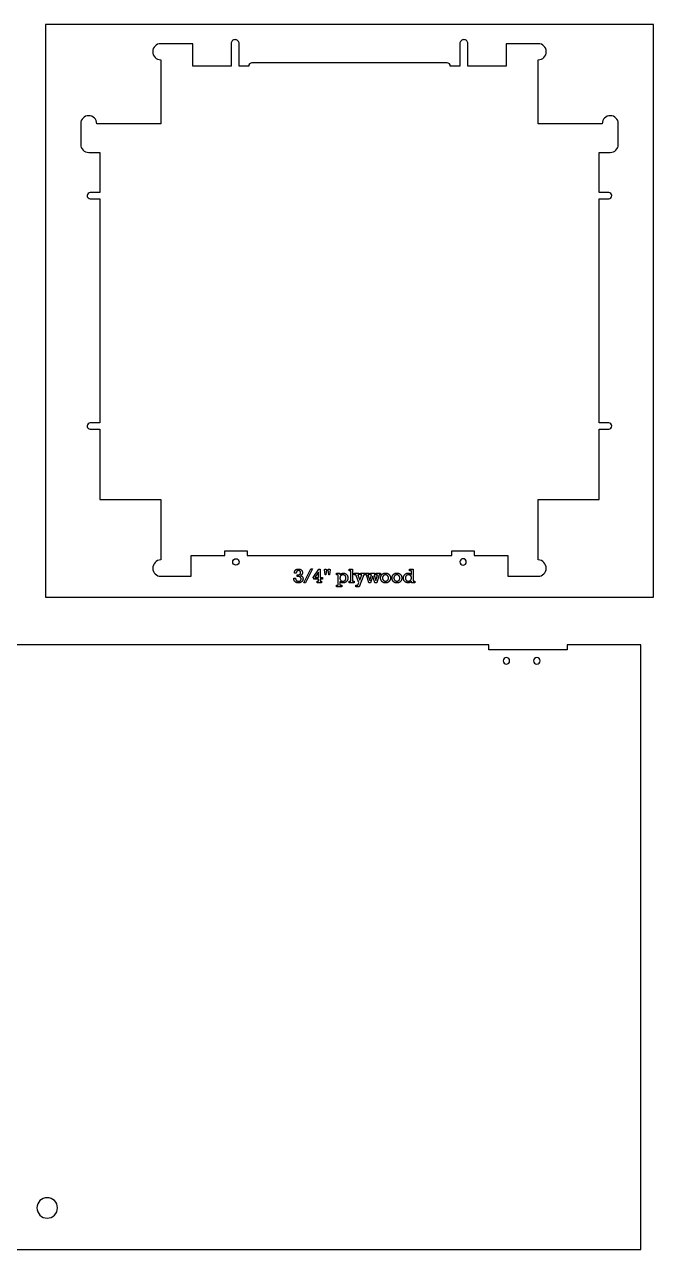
# Model space of a CAD drawing. Extents: x 1 to 150, y 1 to 98.
# Drawn here: x 123.86 to 148.43, y 1.01 to 48.87 of the extents above; entities that cross this region are included whole.
import ezdxf

# ---------------------------------------------------------------- set-up
doc = ezdxf.new("R2010")
doc.units = 0
doc.layers.add('LAYER_1', color=18, linetype='CONTINUOUS')

msp = doc.modelspace()

# ---------------------------------------------------------------- linework, layer by layer
at = {"layer": 'LAYER_1'}
for points in [[(148.432, 48.871), (124.682, 48.871), (124.682, 26.496), (148.432, 26.496)], [(134.512, 27.303), (134.512, 27.368), (134.538, 27.368), (134.56, 27.37), (134.57, 27.37), (134.578, 27.372), (134.586, 27.373), (134.593, 27.374), (134.599, 27.376), (134.605, 27.378), (134.61, 27.381), (134.615, 27.384), (134.62, 27.387), (134.624, 27.391), (134.628, 27.395), (134.632, 27.4), (134.635, 27.405), (134.638, 27.41), (134.64, 27.416), (134.642, 27.422), (134.644, 27.428), (134.645, 27.434), (134.646, 27.441), (134.646, 27.448), (134.646, 27.457), (134.645, 27.465), (134.643, 27.473), (134.641, 27.481), (134.638, 27.488), (134.634, 27.495), (134.63, 27.502), (134.625, 27.509), (134.62, 27.515), (134.614, 27.52), (134.607, 27.524), (134.6, 27.528), (134.592, 27.53), (134.583, 27.532), (134.574, 27.534), (134.564, 27.534), (134.553, 27.534), (134.543, 27.532), (134.534, 27.53), (134.526, 27.527), (134.518, 27.524), (134.511, 27.519), (134.505, 27.514), (134.499, 27.507), (134.494, 27.5), (134.49, 27.492), (134.486, 27.484), (134.483, 27.474), (134.481, 27.464), (134.479, 27.453), (134.478, 27.441), (134.477, 27.428), (134.404, 27.428), (134.404, 27.439), (134.404, 27.45), (134.405, 27.46), (134.407, 27.47), (134.408, 27.479), (134.41, 27.488), (134.412, 27.497), (134.415, 27.505), (134.418, 27.513), (134.421, 27.521), (134.425, 27.528), (134.429, 27.534), (134.433, 27.541), (134.438, 27.546), (134.443, 27.552), (134.449, 27.557), (134.454, 27.562), (134.46, 27.566), (134.466, 27.57), (134.472, 27.574), (134.479, 27.577), (134.485, 27.58), (134.492, 27.583), (134.498, 27.586), (134.505, 27.588), (134.513, 27.59), (134.52, 27.592), (134.527, 27.593), (134.535, 27.594), (134.543, 27.595), (134.55, 27.595), (134.558, 27.595), (134.568, 27.595), (134.578, 27.595), (134.587, 27.594), (134.596, 27.593), (134.604, 27.592), (134.612, 27.59), (134.62, 27.588), (134.628, 27.586), (134.635, 27.583), (134.642, 27.58), (134.649, 27.577), (134.655, 27.573), (134.661, 27.57), (134.667, 27.565), (134.672, 27.561), (134.678, 27.556), (134.683, 27.551), (134.687, 27.546), (134.691, 27.541), (134.695, 27.536), (134.699, 27.53), (134.702, 27.524), (134.705, 27.518), (134.708, 27.512), (134.71, 27.506), (134.712, 27.499), (134.714, 27.493), (134.715, 27.486), (134.716, 27.479), (134.717, 27.472), (134.718, 27.464), (134.718, 27.457), (134.717, 27.446), (134.716, 27.435), (134.715, 27.425), (134.712, 27.416), (134.709, 27.407), (134.705, 27.398), (134.7, 27.389), (134.695, 27.382), (134.689, 27.374), (134.683, 27.367), (134.677, 27.361), (134.671, 27.355), (134.664, 27.35), (134.657, 27.346), (134.65, 27.342), (134.643, 27.338), (134.655, 27.334), (134.666, 27.33), (134.677, 27.325), (134.686, 27.319), (134.695, 27.313), (134.703, 27.307), (134.71, 27.3), (134.717, 27.292), (134.723, 27.284), (134.728, 27.275), (134.732, 27.266), (134.735, 27.257), (134.738, 27.246), (134.74, 27.236), (134.741, 27.224), (134.742, 27.212), (134.741, 27.203), (134.741, 27.193), (134.74, 27.184), (134.738, 27.175), (134.736, 27.166), (134.734, 27.158), (134.731, 27.15), (134.728, 27.142), (134.725, 27.135), (134.721, 27.128), (134.716, 27.121), (134.711, 27.115), (134.706, 27.109), (134.7, 27.103), (134.694, 27.098), (134.688, 27.092), (134.681, 27.088), (134.674, 27.083), (134.667, 27.079), (134.66, 27.075), (134.652, 27.071), (134.645, 27.068), (134.637, 27.065), (134.629, 27.062), (134.621, 27.06), (134.613, 27.058), (134.605, 27.056), (134.596, 27.055), (134.588, 27.054), (134.579, 27.053), (134.57, 27.053), (134.561, 27.052), (134.55, 27.053), (134.539, 27.053), (134.528, 27.054), (134.518, 27.056), (134.508, 27.057), (134.498, 27.059), (134.489, 27.062), (134.481, 27.065), (134.472, 27.068), (134.464, 27.072), (134.456, 27.076), (134.449, 27.08), (134.442, 27.085), (134.436, 27.09), (134.43, 27.096), (134.424, 27.102), (134.419, 27.108), (134.414, 27.115), (134.409, 27.122), (134.405, 27.129), (134.401, 27.137), (134.397, 27.145), (134.394, 27.153), (134.391, 27.161), (134.388, 27.17), (134.386, 27.179), (134.384, 27.188), (134.382, 27.198), (134.381, 27.208), (134.38, 27.218), (134.38, 27.228), (134.38, 27.239), (134.449, 27.239), (134.45, 27.224), (134.452, 27.21), (134.455, 27.198), (134.458, 27.186), (134.463, 27.174), (134.466, 27.169), (134.468, 27.164), (134.472, 27.159), (134.475, 27.155), (134.478, 27.151), (134.482, 27.146), (134.49, 27.139), (134.499, 27.132), (134.509, 27.127), (134.519, 27.123), (134.529, 27.119), (134.541, 27.117), (134.553, 27.115), (134.565, 27.115), (134.577, 27.115), (134.588, 27.116), (134.598, 27.118), (134.608, 27.121), (134.616, 27.125), (134.625, 27.129), (134.633, 27.135), (134.64, 27.141), (134.646, 27.148), (134.651, 27.155), (134.656, 27.162), (134.66, 27.171), (134.663, 27.179), (134.665, 27.188), (134.666, 27.197), (134.667, 27.207), (134.666, 27.217), (134.665, 27.227), (134.662, 27.237), (134.659, 27.245), (134.654, 27.254), (134.649, 27.262), (134.642, 27.269), (134.635, 27.276), (134.631, 27.28), (134.626, 27.283), (134.622, 27.285), (134.617, 27.288), (134.611, 27.29), (134.606, 27.293), (134.594, 27.297), (134.58, 27.299), (134.566, 27.302), (134.55, 27.303), (134.534, 27.303)], [(135.046, 27.598), (135.109, 27.598), (134.841, 27.052), (134.778, 27.052)], [(135.346, 27.202), (135.169, 27.202), (135.167, 27.211), (135.164, 27.219), (135.16, 27.227), (135.156, 27.235), (135.152, 27.242), (135.147, 27.249), (135.142, 27.255), (135.136, 27.262), (135.355, 27.591), (135.416, 27.591), (135.416, 27.266), (135.5, 27.266), (135.5, 27.202), (135.416, 27.202), (135.416, 27.125), (135.464, 27.125), (135.464, 27.061), (135.29, 27.061), (135.29, 27.125), (135.346, 27.125)], [(135.346, 27.266), (135.346, 27.473), (135.208, 27.266)], [(135.612, 27.374), (135.591, 27.486), (135.588, 27.507), (135.585, 27.525), (135.583, 27.539), (135.583, 27.549), (135.583, 27.554), (135.583, 27.56), (135.584, 27.565), (135.585, 27.569), (135.586, 27.573), (135.588, 27.577), (135.59, 27.581), (135.592, 27.584), (135.594, 27.586), (135.597, 27.589), (135.6, 27.591), (135.604, 27.592), (135.607, 27.594), (135.611, 27.595), (135.615, 27.595), (135.62, 27.595), (135.624, 27.595), (135.628, 27.595), (135.631, 27.594), (135.635, 27.593), (135.638, 27.591), (135.641, 27.589), (135.644, 27.587), (135.647, 27.584), (135.65, 27.581), (135.652, 27.578), (135.654, 27.575), (135.656, 27.571), (135.657, 27.567), (135.658, 27.563), (135.658, 27.559), (135.659, 27.555), (135.658, 27.545), (135.656, 27.53), (135.653, 27.51), (135.649, 27.486), (135.628, 27.374)], [(135.75, 27.374), (135.73, 27.484), (135.726, 27.507), (135.723, 27.525), (135.722, 27.539), (135.721, 27.549), (135.721, 27.555), (135.722, 27.56), (135.722, 27.565), (135.723, 27.569), (135.725, 27.573), (135.726, 27.577), (135.728, 27.581), (135.731, 27.584), (135.733, 27.586), (135.736, 27.589), (135.739, 27.591), (135.743, 27.592), (135.746, 27.594), (135.75, 27.595), (135.755, 27.595), (135.76, 27.595), (135.764, 27.595), (135.768, 27.595), (135.771, 27.594), (135.775, 27.592), (135.778, 27.591), (135.781, 27.589), (135.784, 27.586), (135.787, 27.584), (135.789, 27.581), (135.792, 27.578), (135.793, 27.574), (135.795, 27.571), (135.796, 27.567), (135.797, 27.563), (135.797, 27.559), (135.797, 27.555), (135.797, 27.538), (135.796, 27.521), (135.793, 27.503), (135.79, 27.485), (135.769, 27.374)], [(136.113, 26.961), (136.113, 27.363), (136.052, 27.363), (136.052, 27.427), (136.185, 27.427), (136.185, 27.369), (136.192, 27.377), (136.199, 27.384), (136.206, 27.391), (136.213, 27.397), (136.221, 27.403), (136.229, 27.408), (136.236, 27.413), (136.244, 27.417), (136.253, 27.421), (136.261, 27.424), (136.27, 27.426), (136.278, 27.429), (136.287, 27.43), (136.296, 27.432), (136.306, 27.432), (136.315, 27.433), (136.325, 27.432), (136.334, 27.432), (136.343, 27.431), (136.352, 27.429), (136.361, 27.427), (136.369, 27.425), (136.378, 27.423), (136.386, 27.419), (136.394, 27.416), (136.401, 27.412), (136.409, 27.408), (136.416, 27.403), (136.423, 27.398), (136.43, 27.392), (136.436, 27.386), (136.443, 27.38), (136.449, 27.373), (136.455, 27.366), (136.46, 27.359), (136.465, 27.351), (136.47, 27.343), (136.474, 27.336), (136.477, 27.327), (136.481, 27.319), (136.484, 27.31), (136.486, 27.301), (136.488, 27.292), (136.49, 27.282), (136.492, 27.273), (136.493, 27.263), (136.493, 27.252), (136.493, 27.242), (136.493, 27.231), (136.493, 27.22), (136.491, 27.21), (136.49, 27.2), (136.488, 27.19), (136.486, 27.181), (136.483, 27.171), (136.48, 27.162), (136.476, 27.154), (136.472, 27.146), (136.467, 27.137), (136.463, 27.13), (136.457, 27.122), (136.451, 27.115), (136.445, 27.108), (136.439, 27.102), (136.432, 27.095), (136.425, 27.09), (136.417, 27.084), (136.41, 27.079), (136.403, 27.075), (136.395, 27.07), (136.388, 27.066), (136.38, 27.063), (136.372, 27.06), (136.364, 27.057), (136.356, 27.055), (136.348, 27.053), (136.339, 27.052), (136.331, 27.051), (136.322, 27.05), (136.314, 27.05), (136.305, 27.05), (136.296, 27.051), (136.287, 27.052), (136.278, 27.054), (136.27, 27.056), (136.262, 27.058), (136.253, 27.061), (136.245, 27.064), (136.237, 27.068), (136.229, 27.072), (136.222, 27.077), (136.214, 27.082), (136.207, 27.087), (136.199, 27.093), (136.192, 27.099), (136.185, 27.106), (136.185, 26.961), (136.256, 26.961), (136.256, 26.897), (136.046, 26.897), (136.046, 26.961)], [(136.184, 27.239), (136.184, 27.231), (136.185, 27.224), (136.186, 27.216), (136.187, 27.209), (136.189, 27.202), (136.191, 27.195), (136.194, 27.188), (136.196, 27.181), (136.2, 27.174), (136.204, 27.167), (136.208, 27.161), (136.213, 27.155), (136.218, 27.15), (136.223, 27.144), (136.23, 27.139), (136.236, 27.134), (136.243, 27.13), (136.25, 27.126), (136.258, 27.123), (136.266, 27.12), (136.274, 27.118), (136.282, 27.117), (136.291, 27.116), (136.3, 27.116), (136.313, 27.116), (136.325, 27.118), (136.336, 27.12), (136.342, 27.122), (136.347, 27.124), (136.352, 27.127), (136.357, 27.129), (136.362, 27.132), (136.367, 27.135), (136.376, 27.142), (136.385, 27.15), (136.389, 27.154), (136.393, 27.159), (136.396, 27.164), (136.4, 27.169), (136.403, 27.174), (136.405, 27.18), (136.408, 27.185), (136.41, 27.191), (136.412, 27.197), (136.414, 27.203), (136.416, 27.216), (136.418, 27.23), (136.418, 27.245), (136.418, 27.259), (136.416, 27.272), (136.415, 27.279), (136.414, 27.285), (136.412, 27.291), (136.41, 27.297), (136.407, 27.302), (136.405, 27.308), (136.402, 27.313), (136.399, 27.318), (136.395, 27.323), (136.392, 27.328), (136.388, 27.332), (136.384, 27.336), (136.375, 27.344), (136.365, 27.351), (136.356, 27.356), (136.346, 27.361), (136.336, 27.364), (136.326, 27.367), (136.315, 27.369), (136.304, 27.369), (136.292, 27.369), (136.281, 27.367), (136.27, 27.364), (136.259, 27.36), (136.249, 27.355), (136.239, 27.349), (136.229, 27.342), (136.22, 27.333), (136.216, 27.329), (136.212, 27.324), (136.208, 27.319), (136.204, 27.314), (136.201, 27.309), (136.198, 27.303), (136.195, 27.298), (136.193, 27.292), (136.191, 27.286), (136.189, 27.28), (136.187, 27.273), (136.186, 27.267), (136.185, 27.26), (136.185, 27.253)], [(136.606, 27.125), (136.606, 27.523), (136.541, 27.523), (136.541, 27.587), (136.678, 27.587), (136.678, 27.125), (136.734, 27.125), (136.734, 27.061), (136.541, 27.061), (136.541, 27.125)], [(136.924, 27.067), (136.803, 27.363), (136.742, 27.363), (136.742, 27.427), (136.924, 27.427), (136.924, 27.363), (136.88, 27.363), (136.959, 27.16), (137.036, 27.363), (136.988, 27.363), (136.988, 27.427), (137.165, 27.427), (137.165, 27.363), (137.111, 27.363), (136.93, 26.897), (136.808, 26.897), (136.808, 26.959), (136.88, 26.959)], [(137.314, 27.055), (137.216, 27.363), (137.171, 27.363), (137.171, 27.427), (137.325, 27.427), (137.325, 27.363), (137.277, 27.363), (137.347, 27.142), (137.417, 27.363), (137.377, 27.363), (137.377, 27.427), (137.554, 27.427), (137.554, 27.363), (137.514, 27.363), (137.584, 27.142), (137.654, 27.363), (137.604, 27.363), (137.604, 27.427), (137.769, 27.427), (137.769, 27.363), (137.717, 27.363), (137.619, 27.055), (137.551, 27.055), (137.467, 27.32), (137.381, 27.055)], [(137.772, 27.244), (137.772, 27.254), (137.772, 27.265), (137.774, 27.275), (137.775, 27.284), (137.777, 27.294), (137.779, 27.303), (137.782, 27.312), (137.786, 27.321), (137.789, 27.33), (137.793, 27.338), (137.798, 27.346), (137.803, 27.354), (137.809, 27.361), (137.814, 27.369), (137.821, 27.376), (137.828, 27.383), (137.835, 27.389), (137.842, 27.396), (137.849, 27.401), (137.857, 27.407), (137.865, 27.412), (137.873, 27.416), (137.881, 27.42), (137.89, 27.424), (137.898, 27.427), (137.907, 27.43), (137.916, 27.432), (137.925, 27.434), (137.935, 27.435), (137.944, 27.436), (137.954, 27.437), (137.964, 27.437), (137.974, 27.437), (137.984, 27.436), (137.993, 27.435), (138.002, 27.434), (138.011, 27.432), (138.02, 27.43), (138.029, 27.427), (138.038, 27.424), (138.046, 27.42), (138.054, 27.416), (138.062, 27.412), (138.07, 27.407), (138.078, 27.402), (138.085, 27.396), (138.093, 27.39), (138.1, 27.384), (138.107, 27.377), (138.113, 27.37), (138.119, 27.362), (138.125, 27.355), (138.13, 27.347), (138.135, 27.339), (138.139, 27.331), (138.143, 27.322), (138.146, 27.313), (138.149, 27.304), (138.151, 27.295), (138.153, 27.285), (138.155, 27.275), (138.156, 27.265), (138.156, 27.255), (138.157, 27.244), (138.156, 27.233), (138.156, 27.223), (138.155, 27.213), (138.153, 27.203), (138.151, 27.193), (138.149, 27.184), (138.146, 27.175), (138.143, 27.166), (138.139, 27.157), (138.135, 27.149), (138.13, 27.141), (138.125, 27.133), (138.119, 27.125), (138.113, 27.118), (138.107, 27.111), (138.1, 27.104), (138.093, 27.097), (138.086, 27.091), (138.078, 27.086), (138.07, 27.08), (138.063, 27.076), (138.055, 27.071), (138.046, 27.067), (138.038, 27.064), (138.029, 27.06), (138.021, 27.058), (138.012, 27.055), (138.002, 27.054), (137.993, 27.052), (137.984, 27.051), (137.974, 27.05), (137.964, 27.05), (137.954, 27.05), (137.944, 27.051), (137.934, 27.052), (137.925, 27.054), (137.916, 27.056), (137.907, 27.058), (137.898, 27.061), (137.889, 27.064), (137.881, 27.067), (137.872, 27.071), (137.864, 27.076), (137.856, 27.081), (137.849, 27.086), (137.841, 27.092), (137.834, 27.098), (137.827, 27.105), (137.82, 27.112), (137.814, 27.119), (137.808, 27.126), (137.803, 27.134), (137.798, 27.142), (137.793, 27.15), (137.789, 27.158), (137.785, 27.167), (137.782, 27.176), (137.779, 27.185), (137.777, 27.194), (137.775, 27.203), (137.774, 27.213), (137.772, 27.223), (137.772, 27.233)], [(137.848, 27.244), (137.848, 27.231), (137.85, 27.218), (137.852, 27.206), (137.856, 27.195), (137.858, 27.189), (137.861, 27.184), (137.864, 27.179), (137.867, 27.174), (137.87, 27.169), (137.874, 27.164), (137.881, 27.155), (137.89, 27.147), (137.899, 27.14), (137.909, 27.134), (137.919, 27.129), (137.93, 27.125), (137.941, 27.123), (137.952, 27.121), (137.964, 27.121), (137.976, 27.121), (137.988, 27.123), (137.999, 27.125), (138.004, 27.127), (138.01, 27.129), (138.015, 27.132), (138.02, 27.134), (138.029, 27.14), (138.039, 27.147), (138.047, 27.156), (138.055, 27.165), (138.062, 27.174), (138.068, 27.184), (138.072, 27.195), (138.076, 27.207), (138.079, 27.218), (138.08, 27.231), (138.081, 27.244), (138.08, 27.257), (138.079, 27.27), (138.076, 27.282), (138.072, 27.293), (138.07, 27.299), (138.067, 27.304), (138.065, 27.309), (138.062, 27.314), (138.058, 27.319), (138.055, 27.324), (138.047, 27.333), (138.038, 27.341), (138.029, 27.348), (138.019, 27.354), (138.009, 27.359), (137.998, 27.363), (137.987, 27.365), (137.976, 27.367), (137.964, 27.368), (137.952, 27.367), (137.94, 27.365), (137.934, 27.364), (137.929, 27.363), (137.923, 27.361), (137.918, 27.359), (137.913, 27.356), (137.908, 27.354), (137.903, 27.351), (137.898, 27.348), (137.894, 27.344), (137.889, 27.34), (137.881, 27.332), (137.873, 27.323), (137.866, 27.313), (137.86, 27.303), (137.856, 27.292), (137.852, 27.281), (137.85, 27.269), (137.848, 27.257)], [(138.216, 27.244), (138.216, 27.254), (138.217, 27.265), (138.218, 27.275), (138.219, 27.284), (138.221, 27.294), (138.224, 27.303), (138.226, 27.312), (138.23, 27.321), (138.233, 27.33), (138.238, 27.338), (138.242, 27.346), (138.247, 27.354), (138.253, 27.361), (138.259, 27.369), (138.265, 27.376), (138.272, 27.383), (138.279, 27.389), (138.286, 27.396), (138.294, 27.401), (138.301, 27.407), (138.309, 27.412), (138.317, 27.416), (138.325, 27.42), (138.334, 27.424), (138.342, 27.427), (138.351, 27.43), (138.36, 27.432), (138.37, 27.434), (138.379, 27.435), (138.388, 27.436), (138.398, 27.437), (138.408, 27.437), (138.418, 27.437), (138.428, 27.436), (138.437, 27.435), (138.446, 27.434), (138.455, 27.432), (138.464, 27.43), (138.473, 27.427), (138.482, 27.424), (138.49, 27.42), (138.498, 27.416), (138.506, 27.412), (138.514, 27.407), (138.522, 27.402), (138.53, 27.396), (138.537, 27.39), (138.544, 27.384), (138.551, 27.377), (138.557, 27.37), (138.563, 27.362), (138.569, 27.355), (138.574, 27.347), (138.579, 27.339), (138.583, 27.331), (138.587, 27.322), (138.59, 27.313), (138.593, 27.304), (138.595, 27.295), (138.597, 27.285), (138.599, 27.275), (138.6, 27.265), (138.601, 27.255), (138.601, 27.244), (138.601, 27.233), (138.6, 27.223), (138.599, 27.213), (138.597, 27.203), (138.595, 27.193), (138.593, 27.184), (138.59, 27.175), (138.587, 27.166), (138.583, 27.157), (138.579, 27.149), (138.574, 27.141), (138.569, 27.133), (138.563, 27.125), (138.558, 27.118), (138.551, 27.111), (138.544, 27.104), (138.537, 27.097), (138.53, 27.091), (138.522, 27.086), (138.515, 27.08), (138.507, 27.076), (138.499, 27.071), (138.49, 27.067), (138.482, 27.064), (138.473, 27.06), (138.465, 27.058), (138.456, 27.055), (138.447, 27.054), (138.437, 27.052), (138.428, 27.051), (138.418, 27.05), (138.408, 27.05), (138.398, 27.05), (138.388, 27.051), (138.379, 27.052), (138.369, 27.054), (138.36, 27.056), (138.351, 27.058), (138.342, 27.061), (138.333, 27.064), (138.325, 27.067), (138.316, 27.071), (138.308, 27.076), (138.3, 27.081), (138.293, 27.086), (138.285, 27.092), (138.278, 27.098), (138.271, 27.105), (138.264, 27.112), (138.258, 27.119), (138.252, 27.126), (138.247, 27.134), (138.242, 27.142), (138.237, 27.15), (138.233, 27.158), (138.23, 27.167), (138.226, 27.176), (138.224, 27.185), (138.221, 27.194), (138.219, 27.203), (138.218, 27.213), (138.217, 27.223), (138.216, 27.233)], [(138.292, 27.244), (138.292, 27.231), (138.294, 27.218), (138.297, 27.206), (138.3, 27.195), (138.302, 27.189), (138.305, 27.184), (138.308, 27.179), (138.311, 27.174), (138.314, 27.169), (138.318, 27.164), (138.326, 27.155), (138.334, 27.147), (138.343, 27.14), (138.353, 27.134), (138.363, 27.129), (138.374, 27.125), (138.385, 27.123), (138.396, 27.121), (138.408, 27.121), (138.42, 27.121), (138.432, 27.123), (138.443, 27.125), (138.449, 27.127), (138.454, 27.129), (138.459, 27.132), (138.464, 27.134), (138.474, 27.14), (138.483, 27.147), (138.491, 27.156), (138.499, 27.165), (138.506, 27.174), (138.512, 27.184), (138.516, 27.195), (138.52, 27.207), (138.523, 27.218), (138.524, 27.231), (138.525, 27.244), (138.524, 27.257), (138.523, 27.27), (138.52, 27.282), (138.516, 27.293), (138.514, 27.299), (138.511, 27.304), (138.509, 27.309), (138.506, 27.314), (138.502, 27.319), (138.499, 27.324), (138.491, 27.333), (138.482, 27.341), (138.473, 27.348), (138.463, 27.354), (138.453, 27.359), (138.443, 27.363), (138.432, 27.365), (138.42, 27.367), (138.408, 27.368), (138.396, 27.367), (138.384, 27.365), (138.378, 27.364), (138.373, 27.363), (138.367, 27.361), (138.362, 27.359), (138.357, 27.356), (138.352, 27.354), (138.347, 27.351), (138.342, 27.348), (138.338, 27.344), (138.333, 27.34), (138.325, 27.332), (138.317, 27.323), (138.31, 27.313), (138.305, 27.303), (138.3, 27.292), (138.296, 27.281), (138.294, 27.269), (138.292, 27.257)], [(139.113, 27.125), (139.113, 27.061), (138.975, 27.061), (138.975, 27.115), (138.968, 27.107), (138.961, 27.101), (138.954, 27.094), (138.947, 27.088), (138.939, 27.083), (138.931, 27.078), (138.923, 27.074), (138.915, 27.07), (138.907, 27.066), (138.899, 27.063), (138.89, 27.061), (138.881, 27.058), (138.872, 27.057), (138.863, 27.056), (138.854, 27.055), (138.844, 27.055), (138.835, 27.055), (138.826, 27.056), (138.818, 27.056), (138.809, 27.058), (138.801, 27.06), (138.793, 27.062), (138.785, 27.064), (138.777, 27.067), (138.769, 27.07), (138.761, 27.074), (138.754, 27.078), (138.747, 27.082), (138.739, 27.087), (138.732, 27.092), (138.725, 27.098), (138.718, 27.104), (138.712, 27.11), (138.706, 27.116), (138.7, 27.123), (138.695, 27.131), (138.69, 27.138), (138.685, 27.146), (138.681, 27.154), (138.678, 27.163), (138.675, 27.171), (138.672, 27.181), (138.67, 27.19), (138.668, 27.2), (138.666, 27.21), (138.665, 27.221), (138.665, 27.231), (138.664, 27.242), (138.665, 27.254), (138.665, 27.264), (138.666, 27.275), (138.668, 27.285), (138.67, 27.295), (138.672, 27.305), (138.675, 27.314), (138.678, 27.323), (138.682, 27.332), (138.686, 27.34), (138.691, 27.349), (138.696, 27.356), (138.701, 27.364), (138.707, 27.371), (138.713, 27.378), (138.72, 27.385), (138.727, 27.391), (138.734, 27.397), (138.741, 27.403), (138.749, 27.408), (138.756, 27.413), (138.764, 27.417), (138.771, 27.421), (138.779, 27.424), (138.787, 27.427), (138.795, 27.43), (138.803, 27.432), (138.811, 27.434), (138.82, 27.435), (138.828, 27.436), (138.837, 27.437), (138.846, 27.437), (138.855, 27.437), (138.864, 27.436), (138.873, 27.435), (138.881, 27.433), (138.89, 27.431), (138.898, 27.429), (138.907, 27.426), (138.915, 27.422), (138.923, 27.419), (138.931, 27.414), (138.939, 27.409), (138.946, 27.404), (138.954, 27.398), (138.961, 27.392), (138.968, 27.385), (138.975, 27.378), (138.975, 27.523), (138.905, 27.523), (138.905, 27.587), (139.047, 27.587), (139.047, 27.125)], [(138.741, 27.244), (138.742, 27.23), (138.743, 27.216), (138.744, 27.209), (138.746, 27.203), (138.748, 27.197), (138.75, 27.191), (138.752, 27.185), (138.755, 27.18), (138.757, 27.174), (138.76, 27.169), (138.764, 27.164), (138.767, 27.16), (138.771, 27.155), (138.775, 27.151), (138.784, 27.144), (138.793, 27.137), (138.803, 27.131), (138.813, 27.127), (138.823, 27.123), (138.834, 27.121), (138.846, 27.119), (138.857, 27.119), (138.869, 27.119), (138.88, 27.121), (138.89, 27.123), (138.901, 27.127), (138.911, 27.132), (138.921, 27.138), (138.93, 27.145), (138.939, 27.153), (138.944, 27.157), (138.948, 27.162), (138.951, 27.167), (138.955, 27.172), (138.958, 27.177), (138.961, 27.182), (138.964, 27.188), (138.966, 27.194), (138.968, 27.2), (138.97, 27.206), (138.971, 27.212), (138.973, 27.219), (138.974, 27.226), (138.974, 27.233), (138.975, 27.248), (138.974, 27.262), (138.974, 27.269), (138.973, 27.276), (138.971, 27.283), (138.97, 27.289), (138.968, 27.295), (138.966, 27.301), (138.963, 27.307), (138.961, 27.312), (138.958, 27.317), (138.954, 27.322), (138.951, 27.327), (138.947, 27.331), (138.943, 27.336), (138.938, 27.34), (138.929, 27.347), (138.92, 27.353), (138.91, 27.358), (138.9, 27.363), (138.889, 27.366), (138.879, 27.369), (138.868, 27.37), (138.857, 27.371), (138.845, 27.37), (138.833, 27.368), (138.828, 27.367), (138.822, 27.365), (138.817, 27.364), (138.812, 27.361), (138.807, 27.359), (138.802, 27.356), (138.797, 27.353), (138.792, 27.35), (138.783, 27.343), (138.774, 27.334), (138.767, 27.325), (138.76, 27.315), (138.754, 27.304), (138.749, 27.293), (138.746, 27.282), (138.743, 27.27), (138.742, 27.257)], [(105.937, 24.631), (105.937, 24.443), (102.874, 24.443), (102.874, 24.631), (99.937, 24.631), (99.937, 1.006), (147.937, 1.006), (147.937, 24.631), (145.062, 24.631), (145.062, 24.443), (141.999, 24.443), (141.999, 24.631)]]:
    msp.add_lwpolyline(points, close=True, dxfattribs=at)
for points in [[(139.957, 28.121), (140.557, 28.121), (140.557, 28.309), (141.432, 28.309), (141.432, 28.121), (142.744, 28.121), (142.744, 27.309), (143.929, 27.309, 0.414214), (144.239, 27.621, 0.414214), (143.929, 27.953), (143.932, 30.309), (146.307, 30.309), (146.307, 33.058), (146.322, 33.058), (146.682, 33.058, 0.414214), (146.807, 33.184, 0.414214), (146.682, 33.309), (146.322, 33.309), (146.307, 33.309), (146.307, 42.058), (146.322, 42.058), (146.682, 42.058, 0.414214), (146.807, 42.184, 0.414214), (146.682, 42.309), (146.322, 42.309), (146.307, 42.309), (146.307, 43.871), (146.744, 43.871, 0.414214), (147.057, 44.184), (147.057, 44.996, 0.414214), (146.744, 45.309, 0.414214), (146.432, 44.996), (143.932, 44.996), (143.932, 47.496), (143.932, 47.496, 0.414214), (144.244, 47.809, 0.414214), (143.932, 48.121), (143.932, 48.121), (142.682, 48.121), (142.682, 47.246), (141.182, 47.246), (141.182, 48.121), (141.182, 48.123, 0.414214), (141.025, 48.279, 0.414214), (140.869, 48.123), (140.869, 48.116), (140.869, 47.246), (140.494, 47.246, 0.414214), (140.369, 47.371), (139.469, 47.371), (133.644, 47.371), (132.744, 47.371, 0.414214), (132.619, 47.246), (132.244, 47.246), (132.244, 48.116), (132.244, 48.123, 0.414214), (132.088, 48.279, 0.414214), (131.932, 48.123), (131.932, 48.121), (131.932, 47.246), (130.432, 47.246), (130.432, 48.121), (129.182, 48.121), (129.182, 48.121, 0.414214), (128.869, 47.809, 0.414214), (129.182, 47.496), (129.182, 47.496), (129.182, 44.996), (126.682, 44.996, 0.414214), (126.369, 45.309, 0.414214), (126.057, 44.996), (126.057, 44.184, 0.414214), (126.369, 43.871), (126.807, 43.871), (126.807, 42.309), (126.792, 42.309), (126.432, 42.309, 0.414214), (126.306, 42.184, 0.414214), (126.432, 42.058), (126.792, 42.058), (126.807, 42.058), (126.807, 33.309), (126.792, 33.309), (126.432, 33.309, 0.414214), (126.306, 33.184, 0.414214), (126.432, 33.058), (126.792, 33.058), (126.807, 33.058), (126.807, 30.309), (129.182, 30.309), (129.184, 27.953, 0.414214), (128.874, 27.621, 0.414214), (129.184, 27.309), (130.369, 27.309), (130.369, 28.121), (131.682, 28.121), (131.682, 28.309), (132.557, 28.309), (132.557, 28.121), (133.157, 28.121)], [(132.119, 27.746, -0.414214), (131.994, 27.871, -0.414214), (132.119, 27.997, -0.414214), (132.245, 27.871, -0.414214)], [(140.994, 27.746, 0.414214), (141.12, 27.871, 0.414214), (140.994, 27.997, 0.414214), (140.869, 27.871, 0.414214)], [(142.561, 24.006, 0.414214), (142.687, 23.88, 0.414214), (142.812, 24.006, 0.414214), (142.687, 24.131, 0.414214)], [(143.749, 24.006, 0.414214), (143.874, 23.88, 0.414214), (144, 24.006, 0.414214), (143.874, 24.131, 0.414214)], [(124.349, 2.631, 0.414214), (124.749, 2.231, 0.414214), (125.149, 2.631, 0.414214), (124.749, 3.031, 0.414214)]]:
    msp.add_lwpolyline(points, format="xyb", close=True, dxfattribs=at)

doc.saveas('drawing.dxf')
